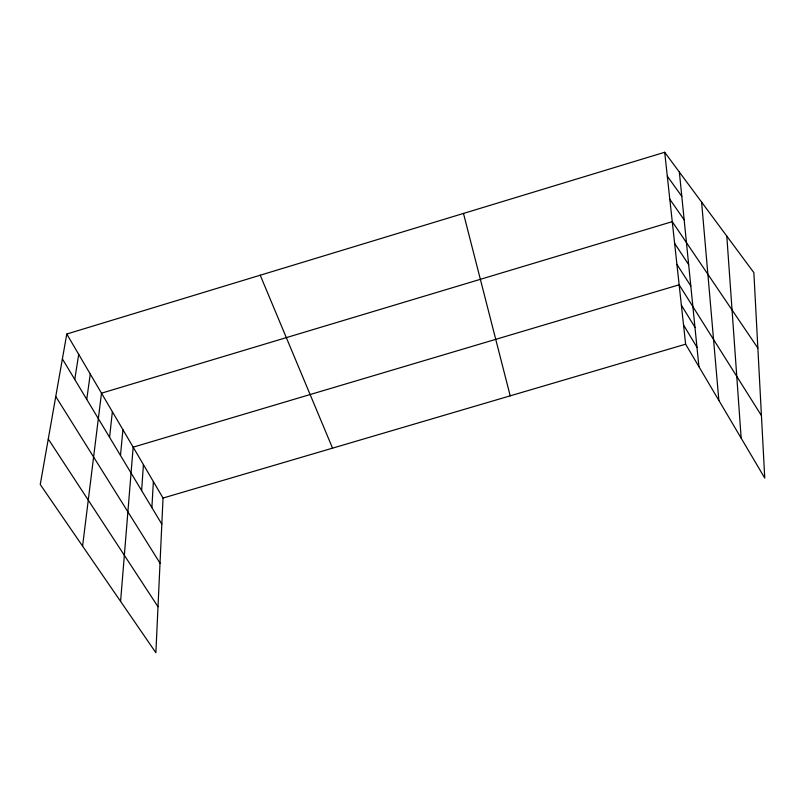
<?xml version="1.0" encoding="UTF-8"?>
<svg xmlns="http://www.w3.org/2000/svg" width="805" height="805" viewBox="0 0 805 805"><rect width="100%" height="100%" fill="white"/><g stroke="black" fill="none" stroke-linecap="round" stroke-linejoin="round"><path stroke-width="1.21" d="M66.775 334.025L163.033 498.054L155.878 652.734L40.25 484.509L66.775 334.025L664.688 152.266L753.862 272.643L764.75 478.079L685.629 344.198L664.688 152.266M151.883 507.603L153.373 481.591M141.63 490.577L143.421 464.636M120.589 601.385L133.167 447.167L679.148 284.809L761.439 415.601M120.488 455.439L122.924 429.709M109.581 437.326L112.368 411.717M82.583 546.102L101.49 393.182L672.256 221.657L757.867 348.102M86.739 399.371L90.271 374.073M74.764 379.467L78.709 354.361M163.033 498.054L685.629 344.198M667.295 176.144L681.805 196.37M669.81 199.258L684.159 219.876M674.62 243.352L688.667 264.644M48.27 439.027L158.011 606.749M676.925 264.392L690.811 285.966M55.756 396.513L160.024 563.178M681.372 305.206L694.957 327.283M683.536 324.999L696.969 347.297M62.388 358.899L161.825 524.136M260.226 275.219L332.546 448.154M463.479 213.426L510.209 395.849M679.36 172.069L698.921 366.698M701.598 202.085L718.855 400.427M726.804 236.117L741.163 438.162"/></g></svg>
